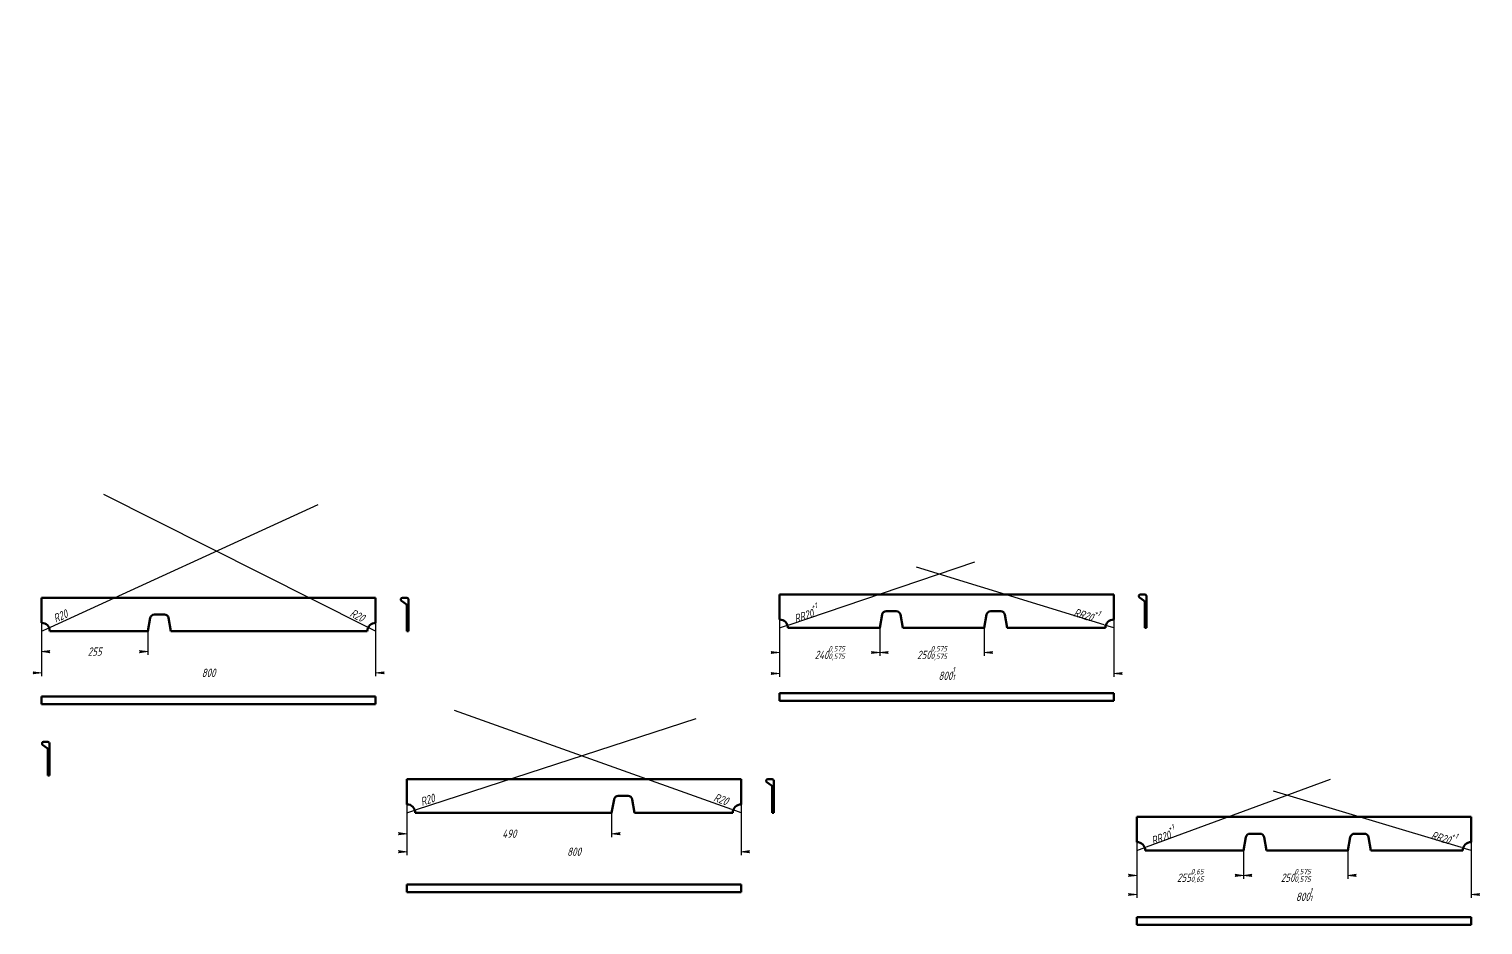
# Model space of a CAD drawing. Header units: millimetres. Extents: x 0 to 7350, y -239 to 297.
# Drawn here: x 4607 to 5477, y -239 to 297 of the extents above; entities that cross this region are included whole.
import ezdxf

# ---------------------------------------------------------------- set-up
doc = ezdxf.new("R2010")
doc.units = ezdxf.units.MM
doc.linetypes.add('K5LT_BASIC', pattern=[0])
doc.linetypes.add('K5LT_THIN', pattern=[0])
doc.layers.add('Системный слой', color=7, linetype='Continuous')
doc.layers.add('Системный слой (1)', color=7, linetype='Continuous', true_color=0x909090)
doc.styles.add('KDIMTEXTSTYLE', font='GOST_AU.SHX', dxfattribs={"width": 0.96, "oblique": 15, "height": 5})
doc.dimstyles.new('KDIMSTYLE (0.25)', dxfattribs={"dimtxt": 5, "dimasz": 1, "dimexe": 2, "dimexo": 0, "dimgap": 1, "dimtad": 1, "dimlfac": 4, "dimtxsty": 'KDIMTEXTSTYLE', "dimsah": 1, "dimcen": 0, "dimdle": 1, "dimadec": 0, "dimazin": 0, "dimtfac": 0.667, "dimtmove": 0, "dimatfit": 3, "dimfxl": 1, "dimtvp": 1, "dimtolj": 1, "dimtzin": 0, "dimarcsym": 0})

# ---------------------------------------------------------------- blocks, each defined once
blk = doc.blocks.new('KDIMARROW_01')
at = {"layer": 'Системный слой'}
blk.add_hatch(color=0, dxfattribs=at).paths.add_polyline_path([(0, 0), (-5, 0.658262491226197), (-4.5, 5.51091059616309e-16), (-5, -0.6582624912261956)])
at = {"layer": 'Системный слой', "color": 0, "linetype": 'K5LT_THIN', "lineweight": 18}
for p, q in [((-4.5, 5.51091059616309e-16), (-5, 0.658262491226197)), ((-5, 0.658262491226197), (0, 0)), ((0, 0), (-5, -0.6582624912261956)), ((-5, -0.6582624912261956), (-4.5, 5.51091059616309e-16))]:
    blk.add_line(p, q, dxfattribs=at)
at = {"layer": 'Системный слой (1)', "color": 0, "linetype": 'K5LT_THIN', "lineweight": 18}
blk.add_line((0, 0), (-1, 0), dxfattribs=at)

msp = doc.modelspace()

# ---------------------------------------------------------------- linework, layer by layer
at = {"layer": 'Системный слой (1)', "color": 5, "linetype": 'K5LT_BASIC', "lineweight": 60, "true_color": 0x0000ff}
for p, q in [((4613.964023869093, -43.2562308967285), (4613.964023869093, -44.2562308967285)), ((4613.964023869093, -43.2562308967285), (4813.964023869093, -43.2562308967285)), ((4813.964023869093, -43.2562308967285), (4813.964023869093, -44.2562308967285)), ((4829.964023869098, -43.2562308967285), (4832.536278022872, -43.2562308967285)), ((5255.618545242879, -41.25623089672845), (5055.618545242879, -41.25623089672845)), ((5055.618545242879, -41.25623089672845), (5055.618545242879, -42.25623089672846)), ((5055.618545242879, -42.25623089672846), (5055.618545242879, -56.25623089674976)), ((5255.618545242879, -41.25623089672845), (5255.618545242879, -42.25623089672846)), ((5255.618545242879, -42.25623089672846), (5255.618545242879, -56.25623089674976)), ((5273.780611461147, -45.07369035373608), (5271.028733178385, -43.06377143972082)), ((5271.618545242879, -41.25623089672845), (5274.190799396652, -41.25623089672845)), ((5275.190799396652, -42.25623089672846), (5275.190799396652, -56.25623089674976)), ((4613.964023869093, -44.2562308967285), (4613.964023869093, -58.25623089674981)), ((4813.964023869093, -44.2562308967285), (4813.964023869093, -58.25623089674981)), ((4832.126090087366, -47.07369035373613), (4829.374211804604, -45.06377143972086)), ((4832.536278022872, -58.25623089674981), (4832.536278022872, -47.88123089672851)), ((4833.536278022872, -44.2562308967285), (4833.536278022872, -58.25623089674981)), ((5119.493545242879, -51.25623089674977), (5125.493545242879, -51.25623089674976)), ((5181.993545242879, -51.25623089674977), (5187.993545242879, -51.25623089674976)), ((5274.190799396652, -56.25623089674976), (5274.190799396652, -45.88123089672847)), ((4679.127749575358, -55.3179058449871), (4677.714023869093, -63.25623089674981)), ((4687.589023869093, -53.25623089674981), (4681.589023869093, -53.25623089674981)), ((4691.464023869093, -63.25623089674981), (4690.050298162827, -55.3179058449871)), ((4832.536278022872, -58.25623089674981), (4833.536278022872, -58.25623089674981)), ((4832.536278022872, -63.2562308967499), (4832.536278022872, -58.25623089674981)), ((4833.536278022872, -63.2562308967499), (4833.536278022872, -58.25623089674981)), ((5115.618545242879, -61.25623089674976), (5117.032270949145, -53.31790584498705)), ((5127.954819536613, -53.31790584498705), (5129.368545242875, -61.25623089672847)), ((5178.118545242879, -61.25623089674976), (5179.532270949145, -53.31790584498705)), ((5190.454819536613, -53.31790584498705), (5191.868545242879, -61.25623089674976)), ((5274.190799396652, -56.25623089674976), (5275.190799396652, -56.25623089674976)), ((5274.190799396652, -56.25623089674976), (5274.190799396652, -61.25623089674986)), ((5275.190799396652, -56.25623089674976), (5275.190799396652, -61.25623089672847)), ((4618.964023869093, -63.2562308967499), (4677.714023869093, -63.25623089674981)), ((4691.464023869093, -63.25623089674981), (4808.964023869093, -63.2562308967499)), ((4833.536278022872, -63.2562308967499), (4832.536278022872, -63.2562308967499)), ((5115.618545242879, -61.25623089674976), (5060.618545242879, -61.25623089674986)), ((5178.118545242879, -61.25623089674976), (5129.368545242875, -61.25623089672847)), ((5250.618545242879, -61.25623089674986), (5191.868545242879, -61.25623089674976)), ((5275.190799396652, -61.25623089672847), (5274.190799396652, -61.25623089674986)), ((4613.964023869093, -102.2562308967497), (4613.964023869093, -103.2562308967497)), ((4613.964023869093, -102.2562308967497), (4813.964023869093, -102.2562308967497)), ((4613.964023869093, -103.2562308967497), (4613.964023869093, -105.8284850505228)), ((4813.964023869093, -102.2562308967497), (4813.964023869093, -103.2562308967497)), ((4813.964023869093, -103.2562308967497), (4813.964023869093, -105.8284850505228)), ((5255.618545242879, -100.2562308967499), (5055.618545242879, -100.2562308967499)), ((5055.618545242879, -100.2562308967499), (5055.618545242879, -101.2562308967499)), ((5055.618545242879, -101.2562308967499), (5055.618545242879, -103.8284850505229)), ((5055.618545242879, -103.8284850505229), (5055.618545242879, -104.8284850505229)), ((5255.618545242879, -100.2562308967499), (5255.618545242879, -101.2562308967499)), ((5255.618545242879, -101.2562308967499), (5255.618545242879, -103.8284850505229)), ((5255.618545242879, -103.8284850505229), (5255.618545242879, -104.8284850505229)), ((4613.964023869093, -105.8284850505228), (4613.964023869093, -106.8284850505228)), ((4613.964023869093, -106.8284850505228), (4813.964023869093, -106.8284850505228)), ((4813.964023869093, -105.8284850505228), (4813.964023869093, -106.8284850505228)), ((5255.618545242879, -104.8284850505229), (5055.618545242879, -104.8284850505229)), ((4615.280700827642, -129.4705205824793), (4617.852954981416, -129.4705205824793)), ((4618.852954981416, -130.4705205824793), (4618.852954981416, -144.4705205825006)), ((4617.44276704591, -133.2879800394869), (4614.690888763148, -131.2780611254716)), ((4617.852954981416, -144.4705205825006), (4617.852954981416, -134.0955205824793)), ((4617.852954981416, -149.4705205825007), (4617.852954981416, -144.4705205825006)), ((4617.852954981416, -144.4705205825006), (4618.852954981416, -144.4705205825006)), ((4618.852954981416, -149.4705205825007), (4618.852954981416, -144.4705205825006)), ((4618.852954981416, -149.4705205825007), (4617.852954981416, -149.4705205825007)), ((4832.678423284804, -151.8261163405433), (4832.678423284804, -152.8261163405433)), ((5032.678423284804, -151.8261163405433), (4832.678423284804, -151.8261163405433)), ((4832.678423284804, -152.8261163405433), (4832.678423284804, -166.8261163405646)), ((5032.678423284804, -151.8261163405433), (5032.678423284804, -152.8261163405433)), ((5032.678423284804, -152.8261163405433), (5032.678423284804, -166.8261163405646)), ((5050.840489503073, -155.6435757975509), (5048.08861122031, -153.6336568835356)), ((5048.678423284804, -151.8261163405433), (5051.250677438577, -151.8261163405433)), ((5051.250677438577, -166.8261163405646), (5051.250677438577, -156.4511163405433)), ((5052.250677438577, -152.8261163405433), (5052.250677438577, -166.8261163405646)), ((4955.178423284804, -171.8261163405646), (4956.59214899107, -163.8877912888018)), ((4959.053423284804, -161.8261163405646), (4965.053423284804, -161.8261163405646)), ((4967.514697578538, -163.8877912888018), (4968.928423284804, -171.8261163405646)), ((4955.178423284804, -171.8261163405646), (4837.678423284804, -171.8261163405647)), ((5027.678423284804, -171.8261163405647), (4968.928423284804, -171.8261163405646)), ((5051.250677438577, -166.8261163405646), (5052.250677438577, -166.8261163405646)), ((5051.250677438577, -166.8261163405646), (5051.250677438577, -171.8261163405647)), ((5052.250677438577, -171.8261163405647), (5051.250677438577, -171.8261163405647)), ((5052.250677438577, -166.8261163405646), (5052.250677438577, -171.8261163405647)), ((5269.510056495185, -174.3890189418026), (5469.510056495185, -174.3890189418026)), ((5269.510056495185, -174.3890189418026), (5269.510056495185, -175.3890189418026)), ((5269.510056495185, -175.3890189418026), (5269.510056495185, -189.3890189418239)), ((5469.510056495185, -174.3890189418026), (5469.510056495185, -175.3890189418026)), ((5469.510056495185, -175.3890189418026), (5469.510056495185, -189.3890189418239)), ((5334.673782201451, -186.4506938900612), (5333.260056495185, -194.3890189418239)), ((5343.135056495185, -184.3890189418239), (5337.135056495185, -184.3890189418239)), ((5347.010056495185, -194.3890189418239), (5345.59633078892, -186.4506938900612)), ((5395.760056495185, -194.3890189418239), (5397.173782201451, -186.4506938900612)), ((5399.635056495185, -184.3890189418239), (5405.635056495185, -184.3890189418239)), ((5408.09633078892, -186.4506938900612), (5409.510056495182, -194.3890189418026)), ((5274.510056495185, -194.389018941824), (5333.260056495185, -194.3890189418239)), ((5347.010056495185, -194.3890189418239), (5395.760056495185, -194.3890189418239)), ((5409.510056495182, -194.3890189418026), (5464.510056495185, -194.389018941824)), ((4832.678423284804, -214.8261163405646), (4832.678423284804, -215.8261163405646)), ((5032.678423284804, -214.8261163405646), (4832.678423284804, -214.8261163405646)), ((4832.678423284804, -215.8261163405646), (4832.678423284804, -218.3983704943377)), ((5032.678423284804, -214.8261163405646), (5032.678423284804, -215.8261163405646)), ((5032.678423284804, -215.8261163405646), (5032.678423284804, -218.3983704943377)), ((4832.678423284804, -218.3983704943377), (4832.678423284804, -219.3983704943377)), ((5032.678423284804, -219.3983704943377), (4832.678423284804, -219.3983704943377)), ((5032.678423284804, -218.3983704943377), (5032.678423284804, -219.3983704943377)), ((5269.510056495185, -234.389018941824), (5269.510056495185, -235.389018941824)), ((5269.510056495185, -234.389018941824), (5469.510056495185, -234.389018941824)), ((5469.510056495185, -234.389018941824), (5469.510056495185, -235.389018941824)), ((5269.510056495185, -235.389018941824), (5269.510056495185, -237.9612730955971)), ((5269.510056495185, -237.9612730955971), (5269.510056495185, -238.9612730955971)), ((5269.510056495185, -238.9612730955971), (5469.510056495185, -238.9612730955971)), ((5469.510056495185, -235.389018941824), (5469.510056495185, -237.9612730955971)), ((5469.510056495185, -237.9612730955971), (5469.510056495185, -238.9612730955971))]:
    msp.add_line(p, q, dxfattribs=at)
for centre, radius, start, end in [((4829.964023869098, -44.2562308967285), 1.000000000000015, 90, 233.8563271377288), ((4832.536278022872, -44.2562308967285), 1.000000000000004, 0, 90), ((5271.618545242879, -42.25623089672846), 1.000000000000001, 89.99999999999939, 233.8563271377282), ((5274.190799396652, -42.25623089672846), 1.000000000000001, 0, 90), ((4831.536278022872, -47.8812308967285), 1.000000000000004, 0, 53.85632713773533), ((5119.493545242879, -53.75623089674976), 2.500000000000002, 89.9999999999999, 169.9021361604662), ((5125.493545242879, -53.75623089674976), 2.500000000000001, 10.09786383953383, 90), ((5181.993545242879, -53.75623089674976), 2.500000000000002, 89.9999999999999, 169.9021361604662), ((5187.993545242879, -53.75623089674976), 2.500000000000001, 10.09786383953362, 90), ((5273.190799396652, -45.88123089672846), 1.000000000000001, 0, 53.85632713773275), ((4613.964023869093, -63.25623089674981), 5.000000000000004, 0, 90), ((4681.589023869093, -55.75623089674981), 2.500000000000001, 90, 169.9021361604664), ((4687.589023869093, -55.75623089674981), 2.500000000000002, 10.09786383953383, 90.0000000000001), ((4813.964023869093, -63.25623089674981), 5.000000000000004, 89.99999999999935, 180.0000000000011), ((5055.618545242879, -61.25623089674976), 5.000000000000004, 0, 90.00000000000067), ((5255.618545242879, -61.25623089674976), 5.000000000000004, 90, 180), ((4615.280700827642, -130.4705205824793), 1.000000000000015, 90.0000000000001, 233.856327137729), ((4617.852954981416, -130.4705205824793), 1.000000000000004, 0, 90), ((4616.852954981416, -134.0955205824793), 1.000000000000004, 0, 53.85632713773275), ((5048.678423284804, -152.8261163405433), 1.000000000000001, 89.99999999999939, 233.8563271377282), ((5050.250677438577, -156.4511163405433), 1.000000000000001, 0, 53.85632713773533), ((5051.250677438577, -152.8261163405433), 1.000000000000001, 0, 90), ((4959.053423284804, -164.3261163405646), 2.500000000000002, 89.9999999999999, 169.9021361604662), ((4965.053423284804, -164.3261163405646), 2.500000000000001, 10.09786383953362, 90), ((4832.678423284804, -171.8261163405646), 5.000000000000004, 0, 90.00000000000067), ((5032.678423284804, -171.8261163405646), 5.000000000000004, 90, 180), ((5269.510056495185, -194.3890189418239), 5.000000000000004, 0, 90), ((5337.135056495185, -186.8890189418239), 2.500000000000001, 90, 169.9021361604664), ((5343.135056495185, -186.8890189418239), 2.500000000000002, 10.09786383953383, 90.0000000000001), ((5399.635056495185, -186.8890189418239), 2.500000000000003, 89.9999999999999, 169.9021361604661), ((5405.635056495185, -186.8890189418239), 2.500000000000001, 10.09786383953372, 90), ((5469.510056495185, -194.3890189418239), 5.000000000000004, 89.99999999999935, 180.0000000000011)]:
    msp.add_arc(centre, radius, start, end, dxfattribs=at)

# ---------------------------------------------------------------- dimensions: what is measured, and where the dimension line sits
at = {"layer": 'Системный слой (1)', "color": 7}
for center, radius, location, override in [((5055.618545242879, -61.25623089674976), 5.000000000000154, (5072.496571026926, -55.56594519050638), {"dimpost": '\\H5.0;\\W0.965;\\Q15;R<>\\H0.65x;\\S+1^;\\H1.5x;', "dimblk2": 'KDIMARROW_01', "dimclrt": 7, "dimtolj": 1}), ((4613.964023869093, -63.25623089674981), 4.999999999999765, (4626.767011008834, -57.38505274055944), {"dimpost": '\\H5.0;\\W0.965;\\Q15;\\Q15;\\H5.0;\\W0.965;\\Q15;<>\\H5.0;\\W0.965;\\Q15;\\Q15;', "dimblk2": 'KDIMARROW_01', "dimclrt": 7, "dimtolj": 1}), ((4813.964023869093, -63.25623089674981), 4.999999999999173, (4801.379180179571, -56.93097027347051), {"dimpost": '\\H5.0;\\W0.965;\\Q15;\\Q15;\\H5.0;\\W0.965;\\Q15;<>\\H5.0;\\W0.965;\\Q15;\\Q15;', "dimblk2": 'KDIMARROW_01', "dimclrt": 7, "dimtolj": 1}), ((5255.618545242879, -61.25623089674976), 4.999999999999911, (5238.593345617121, -56.02271549228864), {"dimpost": '\\H5.0;\\W0.965;\\Q15;R<>\\H0.65x;\\S+1^;\\H1.5x;', "dimblk2": 'KDIMARROW_01', "dimclrt": 7, "dimtolj": 1}), ((4832.678423284804, -171.8261163405646), 5.000000000000213, (4846.072961559689, -167.4702516681109), {"dimpost": '\\H5.0;\\W0.965;\\Q15;\\Q15;\\H5.0;\\W0.965;\\Q15;<>\\H5.0;\\W0.965;\\Q15;\\Q15;', "dimblk2": 'KDIMARROW_01', "dimclrt": 7, "dimtolj": 1}), ((5032.678423284804, -171.8261163405646), 5.000000000000167, (5019.412588112366, -167.0927422987409), {"dimpost": '\\H5.0;\\W0.965;\\Q15;\\Q15;\\H5.0;\\W0.965;\\Q15;<>\\H5.0;\\W0.965;\\Q15;\\Q15;', "dimblk2": 'KDIMARROW_01', "dimclrt": 7, "dimtolj": 1}), ((5269.510056495185, -194.3890189418239), 4.99999999999916, (5286.224111279172, -188.233738406905), {"dimpost": '\\H5.0;\\W0.965;\\Q15;R<>\\H0.65x;\\S+1^;\\H1.5x;', "dimblk2": 'KDIMARROW_01', "dimclrt": 7, "dimtolj": 1}), ((5469.510056495185, -194.3890189418239), 4.999999999999806, (5452.445119277864, -189.2865662419429), {"dimpost": '\\H5.0;\\W0.965;\\Q15;R<>\\H0.65x;\\S+1^;\\H1.5x;', "dimblk2": 'KDIMARROW_01', "dimclrt": 7, "dimtolj": 1})]:
    msp.add_radius_dim(center=center, radius=radius, location=location, dimstyle='KDIMSTYLE (0.25)', override=override, dxfattribs=at).render()
for base, p1, p2, location, override in [((4613.964023869093, -88.14768543536526), (4813.964023869093, -58.25623089674981), (4613.964023869093, -58.25623089674981), (4713.964023869093, -88.14768543536526), {"dimexo": 0, "dimpost": '\\H5.0;\\W0.965;\\Q15;\\Q15;\\H5.0;\\W0.965;\\Q15;<>\\H5.0;\\W0.965;\\Q15;\\Q15;', "dimblk1": 'KDIMARROW_01', "dimblk2": 'KDIMARROW_01', "dimse1": 0, "dimse2": 0, "dimclrt": 7, "dimtolj": 1}), ((5055.618545242879, -88.52462478505647), (5255.618545242879, -56.25623089674976), (5055.618545242879, -56.25623089674976), (5155.618545242879, -88.52462478505647), {"dimexo": 0, "dimpost": '\\H5.0;\\W0.965;\\Q15;<>\\H0.65x;\\S1^1;\\H1.5x;', "dimblk1": 'KDIMARROW_01', "dimblk2": 'KDIMARROW_01', "dimse1": 0, "dimse2": 0, "dimclrt": 7, "dimtolj": 1}), ((4677.714023869093, -75.422040790556), (4613.964023869093, -63.25623089674981), (4677.714023869093, -63.25623089674981), (4645.839023869093, -75.422040790556), {"dimexo": 0, "dimpost": '\\H5.0;\\W0.965;\\Q15;\\Q15;\\H5.0;\\W0.965;\\Q15;<>\\H5.0;\\W0.965;\\Q15;\\Q15;', "dimblk1": 'KDIMARROW_01', "dimblk2": 'KDIMARROW_01', "dimse1": 0, "dimse2": 0, "dimclrt": 7, "dimtolj": 1}), ((5055.618545242879, -76.00963224106755), (5115.618545242879, -61.25623089674976), (5055.618545242879, -61.25623089674976), (5085.618545242879, -76.00963224106755), {"dimexo": 0, "dimpost": '\\H5.0;\\W0.965;\\Q15;<>\\H0.65x;\\S0,575^0,575;\\H1.5x;', "dimblk1": 'KDIMARROW_01', "dimblk2": 'KDIMARROW_01', "dimse1": 0, "dimse2": 0, "dimclrt": 7, "dimtolj": 1}), ((5115.618545242879, -76.00963224106755), (5178.118545242879, -61.25623089674976), (5115.618545242879, -61.25623089674976), (5146.868545242879, -76.00963224106755), {"dimexo": 0, "dimpost": '\\H5.0;\\W0.965;\\Q15;<>\\H0.65x;\\S0,575^0,575;\\H1.5x;', "dimblk1": 'KDIMARROW_01', "dimblk2": 'KDIMARROW_01', "dimse1": 0, "dimse2": 0, "dimclrt": 7, "dimtolj": 1}), ((4832.678423284804, -195.1606965808145), (5032.678423284804, -166.8261163405645), (4832.678423284804, -166.8261163405646), (4932.678423284804, -195.1606965808145), {"dimexo": 0, "dimpost": '\\H5.0;\\W0.965;\\Q15;\\Q15;\\H5.0;\\W0.965;\\Q15;<>\\H5.0;\\W0.965;\\Q15;\\Q15;', "dimblk1": 'KDIMARROW_01', "dimblk2": 'KDIMARROW_01', "dimse1": 0, "dimse2": 0, "dimclrt": 7, "dimtolj": 1}), ((4832.678423284804, -184.3890189418133), (4955.178423284804, -171.8261163405646), (4832.678423284804, -171.8261163405646), (4893.928423284804, -184.3890189418133), {"dimexo": 0, "dimpost": '\\H5.0;\\W0.965;\\Q15;\\Q15;\\H5.0;\\W0.965;\\Q15;<>\\H5.0;\\W0.965;\\Q15;\\Q15;', "dimblk1": 'KDIMARROW_01', "dimblk2": 'KDIMARROW_01', "dimse1": 0, "dimse2": 0, "dimclrt": 7, "dimtolj": 1}), ((5269.510056495185, -220.7499605735047), (5469.510056495185, -189.3890189418239), (5269.510056495185, -189.3890189418239), (5369.510056495185, -220.7499605735047), {"dimexo": 0, "dimpost": '\\H5.0;\\W0.965;\\Q15;<>\\H0.65x;\\S1^1;\\H1.5x;', "dimblk1": 'KDIMARROW_01', "dimblk2": 'KDIMARROW_01', "dimse1": 0, "dimse2": 0, "dimclrt": 7, "dimtolj": 1}), ((5269.510056495185, -209.3327743930236), (5333.260056495185, -194.3890189418239), (5269.510056495185, -194.3890189418239), (5301.385056495185, -209.3327743930236), {"dimexo": 0, "dimpost": '\\H5.0;\\W0.965;\\Q15;<>\\H0.65x;\\S0,65^0,65;\\H1.5x;', "dimblk1": 'KDIMARROW_01', "dimblk2": 'KDIMARROW_01', "dimse1": 0, "dimse2": 0, "dimclrt": 7, "dimtolj": 1}), ((5333.260056495185, -209.3327743930236), (5395.760056495185, -194.3890189418239), (5333.260056495185, -194.3890189418239), (5364.510056495185, -209.3327743930236), {"dimexo": 0, "dimpost": '\\H5.0;\\W0.965;\\Q15;<>\\H0.65x;\\S0,575^0,575;\\H1.5x;', "dimblk1": 'KDIMARROW_01', "dimblk2": 'KDIMARROW_01', "dimse1": 0, "dimse2": 0, "dimclrt": 7, "dimtolj": 1})]:
    msp.add_linear_dim(base=base, p1=p1, p2=p2, location=location, dimstyle='KDIMSTYLE (0.25)', override=override, dxfattribs=at).render()

doc.saveas('drawing.dxf')
